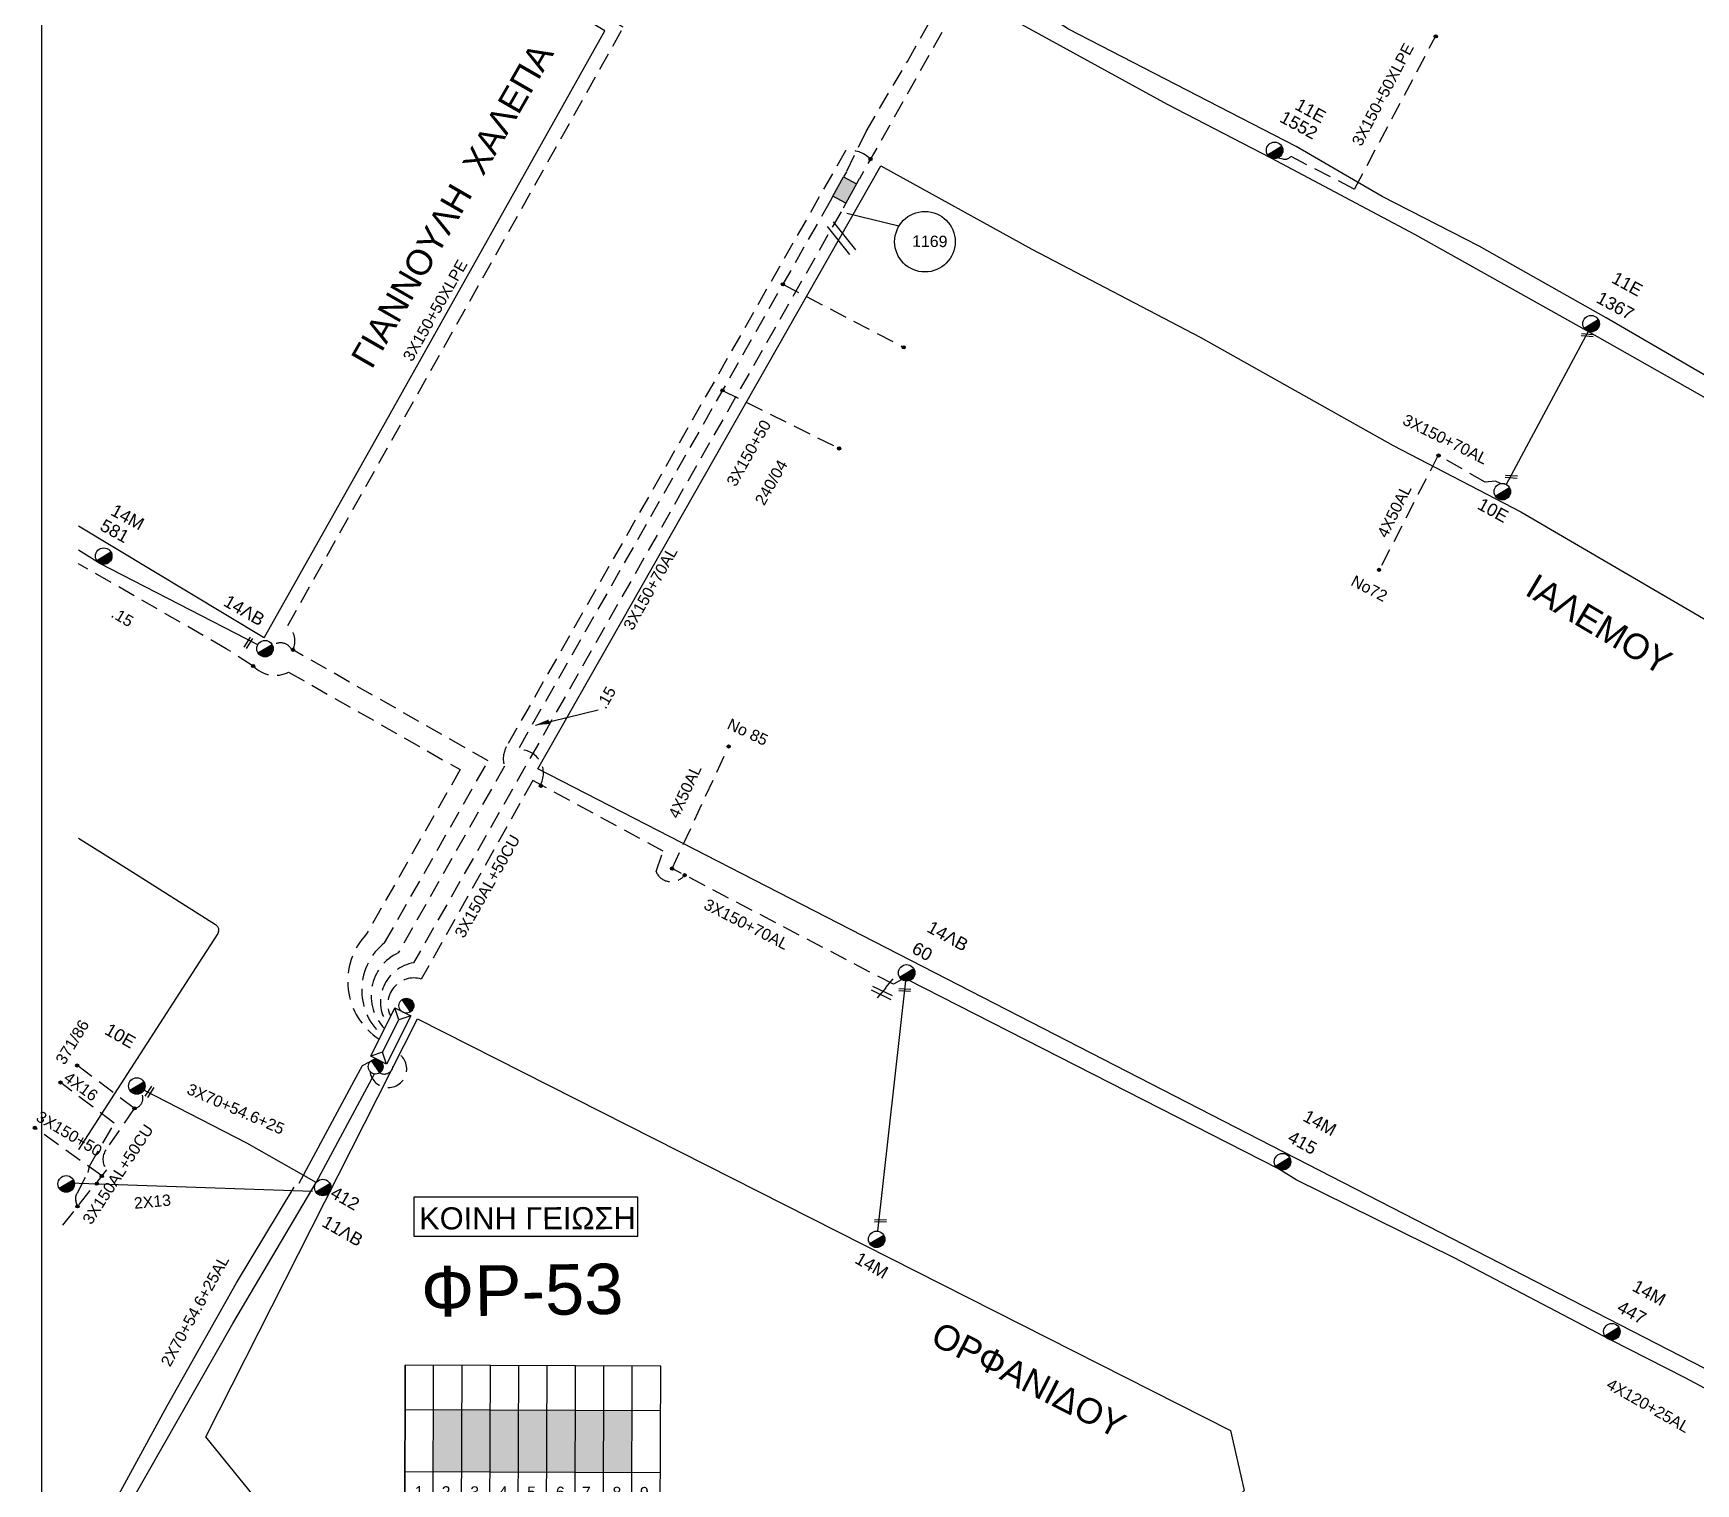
# Model space of a CAD drawing. Header units: millimetres. Extents: x 2662 to 4998, y 438 to 1235.
# Drawn here: x 3911.9 to 4031, y 915 to 1019 of the extents above; entities that cross this region are included whole.
import ezdxf
from ezdxf.enums import TextEntityAlignment as Align

# ---------------------------------------------------------------- set-up
doc = ezdxf.new("R2010")
doc.units = ezdxf.units.MM
doc.linetypes.add('DASHED', pattern=[19.05, 12.7, -6.35])
for name, color, linetype in [('Link Box 4 Διευθύνσεων', 7, 'Continuous'), ('Άγνωστα', 7, 'Continuous'), ('Ασφαλειοκιβώτια Χ.Τ 9 αναχωρήσεων', 7, 'Continuous'), ('Εναέρια παροχή ΧΤ 4x16', 7, 'SYN_LINE'), ('Επιγραφές - Σχήματα', 7, 'Continuous'), ('Καλώδια ΧΤ   3x150+50CU', 7, 'DASHED'), ('Καλώδια ΧΤ   3x150+70 XLPE', 7, 'DASHED'), ('Καλώδια ΧΤ   3x150+70AL', 7, 'DASHED'), ('Καλώδια ΧΤ   3x150AL+50CU', 7, 'DASHED'), ('Καλώδια ΧΤ   3x150AL+50XLPE', 7, 'DASHED'), ('Καλώδια ΧΤ   4x50AL', 7, 'DASHED'), ('Μηχανική τομή', 7, 'Continuous'), ('Στύλος ΦΜ', 7, 'Continuous'), ('Στύλος ΦΜ @ 1', 7, 'Continuous'), ('Συνδέσεις', 7, 'Continuous'), ('Συνεστραμμένα ΧΤ   3x70+54.6+25 AL', 7, 'SYN_LINE'), ('Τομή', 7, 'Continuous'), ('Υποσταθμός εναέριος 2 στύλων', 7, 'Continuous'), ('Υποσταθμός πόλεως', 7, 'Continuous'), ('Υπόβαθρο ΔΕΗ', 7, 'Continuous'), ('Υπόγεια καλώδια Παροχών ΧΤ   .15', 7, 'DASHED'), ('Υπόγεια καλώδια Παροχών ΧΤ   4x16CU', 7, 'DASHED'), ('Υπόγειο καλώδιο Μέσης Τάσης 20KV', 7, 'Continuous')]:
    doc.layers.add(name, color=color, linetype=linetype)
doc.styles.add('arial', font='ARIAL.TTF')
doc.styles.get("Standard").update_dxf_attribs({"font": 'ARIAL.TTF'})
doc.linetypes.add('SYN_LINE', pattern='A,0.5,-0.0001,["/\\/\\/\\/",Standard,S=0.1,R=0,X=0,Y=-0.05],-0.25', length=0.7501)
doc.dimstyles.new('ISO-25', dxfattribs={"dimtxt": 2.5, "dimasz": 2.5, "dimexe": 1.25, "dimexo": 0.625, "dimtad": 1, "dimtxsty": 'Standard', "dimcen": 2.5, "dimadec": 0, "dimazin": 0, "dimtfac": 1, "dimtmove": 0, "dimatfit": 3, "dimfxl": 1, "dimarcsym": 0})

# ---------------------------------------------------------------- blocks, each defined once
blk = doc.blocks.new('ΤΟΜΗ')
at = {"layer": 'Τομή', "ltscale": 40}
for p, q in [((-5.68, 0), (5.68, 0)), ((5.68, -2.33), (-5.68, -2.33))]:
    blk.add_line(p, q, dxfattribs=at)
blk = doc.blocks.new('ΜΗΧΑΝΙΚΗ ΤΟΜΗ')
at = {"layer": 'Μηχανική τομή', "ltscale": 40}
for p, q in [((-1.89, 0.78), (1.89, 0.78)), ((1.89, 0), (-1.89, 0))]:
    blk.add_line(p, q, dxfattribs=at)
blk = doc.blocks.new('ΥΠΑΡΧΩΝ ΤΣΙΜΕΝΤΕΝΙΟΣ ΣΤΥΛΟΣ')
at = {"layer": 'Στύλος ΦΜ'}
blk.add_hatch(color=7, dxfattribs=at).paths.add_polyline_path([(-1.29, -2.28, 0.574793), (2.62, 0, 0.268822), (1.3, 2.27)])
at = {"layer": 'Στύλος ΦΜ', "color": 7}
blk.add_line((-1.29, -2.28), (1.3, 2.27), dxfattribs=at)
blk.add_circle((0, 0), 2.62, dxfattribs=at)
at = {"layer": 'Στύλος ΦΜ', "flags": 4}
for tag, p in [('ΑΡΙΘΜΟΣ', (-4.68, 8.05)), ('ΤΥΠΟΣ', (-4.91, 3.03))]:
    blk.add_attdef(tag, p, '', height=4, dxfattribs=at)
blk = doc.blocks.new('LINK BOX 4 ΑΝΑΧΩΡΗΣΕΩΝ')
at = {"layer": 'Link Box 4 Διευθύνσεων', "ltscale": 40}
blk.add_hatch(color=256, dxfattribs=at).paths.add_polyline_path([(-3.54, 0), (-3.54, -4.67), (3.54, -4.67), (3.54, 0)])
for p, q in [((-3.54, 0), (-5.33, 0)), ((5.33, 0), (3.54, 0)), ((-3.54, -4.67), (-5.33, -4.67)), ((5.33, -4.67), (3.54, -4.67))]:
    blk.add_line(p, q, dxfattribs=at)
blk.add_lwpolyline([(-3.54, -4.67), (-3.54, 0), (3.54, 0), (3.54, -4.67)], close=True, dxfattribs=at)
blk = doc.blocks.new('ΥΠΟΣΤΑΘΜΟΣ ΕΝΑΕΡΙΟΣ ΕΠΙ 2 ΣΤΥΛΩΝ')
at = {"layer": 'Υποσταθμός εναέριος 2 στύλων', "linetype": 'Continuous'}
for points in [[(-11.97, -2.11, 0.574793), (-8.45, -0.07, 0.268822), (-9.64, 1.98)], [(9.68, -2.15, 0.574793), (13.19, -0.1, 0.268822), (12.01, 1.95)]]:
    blk.add_hatch(color=256, dxfattribs=at).paths.add_polyline_path(points)
for p, q in [((-11.97, -2.11), (-9.64, 1.98)), ((9.68, -2.15), (12.01, 1.95))]:
    blk.add_line(p, q, dxfattribs=at)
for centre in [(-10.81, -0.07), (10.84, -0.1)]:
    blk.add_circle(centre, 2.36, dxfattribs=at)
at = {"layer": 'Υποσταθμός πόλεως', "linetype": 'Continuous', "ltscale": 40}
blk.add_lwpolyline([(-8.57, 2.82), (8.57, 2.82), (8.57, -2.82), (-8.57, -2.82)], close=True, dxfattribs=at)
for points in [[(-5.75, 0), (-8.57, 2.82)], [(-8.57, -2.82), (-5.75, 0)], [(-5.75, 0), (5.75, 0)], [(5.75, 0), (8.57, 2.82)], [(8.57, -2.82), (5.75, 0)]]:
    blk.add_lwpolyline(points, dxfattribs=at)
at = {"layer": 'Υποσταθμός εναέριος 2 στύλων', "ltscale": 40, "flags": 1}
for tag, p in [('ΜΕΤΑΣΧΗΜΑΤΙΣΜΟΣ', (14.09, 2.51)), ('ΙΣΧΥΣ', (14.07, -0.28)), ('ΑΡΙΘΜΟΣ', (14.19, -3))]:
    blk.add_attdef(tag, p, '', height=1.8, dxfattribs=at)
blk = doc.blocks.new('_ΣΥΝΔΕΣΗ')
at = {"layer": 'Συνδέσεις', "linetype": 'SYN_LINE', "ltscale": 40}
blk.add_hatch(color=256, dxfattribs=at).paths.add_polyline_path([(0.5, -0.01, 1), (-0.5, -0.01, 1)])
at = {"layer": 'Συνδέσεις'}
blk.add_circle((0, -0.01), 0.5, dxfattribs=at)
blk = doc.blocks.new('τομή_')
at = {"layer": 'Επιγραφές - Σχήματα'}
for p, q in [((-1.29, -0.22), (0.13, 0.75)), ((-1.08, -0.46), (0.34, 0.51)), ((-0.66, 0.62), (-0.29, -0.37))]:
    blk.add_line(p, q, dxfattribs=at)
blk = doc.blocks.new('ΑΣΦΑΛΕΙΟΚΙΒΩΤΙΟ ΥΠΟΣΤΑΘΜΟΥ 9 ΑΝΑΧΩΡΗΣΕΩΝ')
at = {"layer": 'Ασφαλειοκιβώτια Χ.Τ 9 αναχωρήσεων', "ltscale": 40}
for p, q in [((-23.8, 40.36), (24.02, 40.36)), ((-9.72, 40.36), (-9.72, -40.64)), ((9.94, 40.36), (9.94, -40.64)), ((-23.8, 31.36), (24.02, 31.36)), ((-23.8, 22.36), (24.02, 22.36)), ((-23.8, 13.36), (24.02, 13.36)), ((-23.8, 4.36), (24.02, 4.36)), ((-23.8, -4.64), (24.02, -4.64)), ((-23.8, -13.64), (24.02, -13.64)), ((-23.8, -22.64), (24.02, -22.64)), ((-23.8, -31.64), (24.02, -31.64))]:
    blk.add_line(p, q, dxfattribs=at)
at = {"layer": 'Ασφαλειοκιβώτια Χ.Τ 9 αναχωρήσεων'}
blk.add_lwpolyline([(-23.8, -40.64), (24.02, -40.64), (24.02, 40.36), (-23.8, 40.36)], close=True, dxfattribs=at)
for s, p in [('1', (-17.96, 37.24)), ('2', (-17.96, 28.67)), ('3', (-17.96, 19.6)), ('4', (-17.96, 10.58)), ('5', (-17.96, 1.57)), ('6', (-17.96, -7.57)), ('7', (-17.96, -15.81)), ('8', (-17.96, -25.5)), ('9', (-17.96, -34.19))]:
    blk.add_text(s, height=3.6, rotation=270, dxfattribs=at).set_placement(p)
at = {"layer": 'Ασφαλειοκιβώτια Χ.Τ 9 αναχωρήσεων', "ltscale": 40}
for tag, height, p in [('ΟΝΟΜΑ', 5, (-0.16, 44.31)), ('ΚΕΙΜΕΝΟ 1', 2, (17.06, 35.59)), ('ΚΕΙΜΕΝΟ 2', 2, (17.06, 26.88)), ('ΚΕΙΜΕΝΟ 3', 2, (17.06, 17.69)), ('ΚΕΙΜΕΝΟ 4', 2, (17.06, 8.71)), ('ΚΕΙΜΕΝΟ 5', 2, (17.06, -0.13)), ('ΚΕΙΜΕΝΟ 6', 2, (17.06, -9.05)), ('ΚΕΙΜΕΝΟ 7', 2, (17.06, -18.13)), ('ΚΕΙΜΕΝΟ 8', 2, (17.06, -26.85)), ('ΚΕΙΜΕΝΟ 9', 2, (17.06, -35.99)), ('ΣΧ', 2, (-0.1, -42.64))]:
    blk.add_attdef(tag, text='', height=height, dxfattribs=at).set_placement(p, align=Align.MIDDLE_CENTER)

msp = doc.modelspace()

# ---------------------------------------------------------------- hatches: boundary and pattern name
at = {"layer": 'Καλώδια ΧΤ   3x150AL+50CU', "linetype": 'DASHED', "ltscale": 0.1}
h = msp.add_hatch(color=151, dxfattribs=at)
h.dxf.hatch_style = 1
h.paths.add_polyline_path([(3942.61, 920.29), (3940.58, 920.3), (3940.56, 915.85), (3942.6, 915.85)])
h = msp.add_hatch(color=27, dxfattribs=at)
h.dxf.hatch_style = 1
h.paths.add_polyline_path([(3944.65, 920.28), (3942.61, 920.29), (3942.6, 915.85), (3944.63, 915.84)])
h = msp.add_hatch(color=5, dxfattribs=at)
h.dxf.hatch_style = 1
h.paths.add_polyline_path([(3946.67, 915.83), (3946.68, 920.27), (3944.65, 920.28), (3944.63, 915.84)])
h = msp.add_hatch(color=1, dxfattribs=at)
h.dxf.hatch_style = 1
h.paths.add_polyline_path([(3946.67, 915.83), (3948.7, 915.83), (3948.72, 920.27), (3946.68, 920.27)])
h = msp.add_hatch(color=6, dxfattribs=at)
h.dxf.hatch_style = 1
h.paths.add_polyline_path([(3950.73, 915.82), (3950.75, 920.26), (3948.72, 920.27), (3948.7, 915.83)])
h = msp.add_hatch(color=30, dxfattribs=at)
h.dxf.hatch_style = 1
h.paths.add_polyline_path([(3952.78, 920.25), (3950.75, 920.26), (3950.73, 915.82), (3952.77, 915.81)])
h = msp.add_hatch(color=62, dxfattribs=at)
h.dxf.hatch_style = 1
h.paths.add_polyline_path([(3954.82, 920.25), (3952.78, 920.25), (3952.77, 915.81), (3954.8, 915.8)])

# ---------------------------------------------------------------- linework, layer by layer
at = {"layer": 'Άγνωστα', "color": 62, "linetype": 'DASHED', "ltscale": 0.1}
for points in [[(3979.07, 1021.64), (3979.13, 1021.36, -0.501742), (3978.65, 1020.79, -0.000274), (3978.29, 1020.81, 0.186272), (3977.94, 1020.7), (3971.11, 1008.54)], [(4001.13, 1010.05), (4001.46, 1009.96, 0.307248), (4002.02, 1010.15), (4006.59, 1007.8), (4012.4, 1018.75)]]:
    msp.add_lwpolyline(points, format="xyb", dxfattribs=at)
at = {"layer": 'Άγνωστα', "color": 62, "linetype": 'SYN_LINE', "ltscale": 10}
msp.add_lwpolyline([(3979, 1021.68), (3993.15, 1013.89), (4000.59, 1010.05), (4010.89, 1004.58), (4023.26, 997.63), (4042.61, 986.68), (4056.32, 979.91), (4086.25, 964.42)], dxfattribs=at)
at = {"layer": 'Άγνωστα', "color": 27, "linetype": 'DASHED', "ltscale": 0.1}
for points in [[(3965.62, 1000.98), (3974.28, 996.46)], [(3961.29, 993.37), (3969.65, 989.21)]]:
    msp.add_lwpolyline(points, dxfattribs=at)
at = {"layer": 'Επιγραφές - Σχήματα'}
for points in [[(4901.44, 1215.67), (4901.44, 1215.67), (3912.5, 1215.67), (3912.5, 717.65), (4901.44, 717.58)], [(3973.92, 1005.14), (3970.21, 1006.06)]]:
    msp.add_lwpolyline(points, dxfattribs=at)
at = {"layer": 'Επιγραφές - Σχήματα', "color": 190}
msp.add_lwpolyline([(3939.17, 932.73), (3955.22, 932.73), (3955.22, 935.52), (3939.17, 935.52)], close=True, dxfattribs=at)
at = {"layer": 'Επιγραφές - Σχήματα'}
msp.add_circle((3975.8, 1004.03), 2.17, dxfattribs=at)
at = {"layer": 'Καλώδια ΧΤ   3x150+70 XLPE', "color": 151, "linetype": 'DASHED', "ltscale": 0.1}
msp.add_lwpolyline([(3969.79, 1006.17), (3939.16, 952.33, 0.543087), (3937.25, 947.97)], format="xyb", dxfattribs=at)
at = {"layer": 'Καλώδια ΧΤ   3x150+70AL', "color": 62, "ltscale": 0.1}
msp.add_lwpolyline([(4017.46, 986.63), (4017.04, 986.69), (4016.7, 986.86), (4015.95, 986.79), (4012.58, 988.72)], dxfattribs=at)
at = {"layer": 'Καλώδια ΧΤ   3x150+70AL', "color": 27, "ltscale": 0.1}
msp.add_lwpolyline([(3974.14, 951.14), (3973.55, 950.79), (3957.68, 959.09)], dxfattribs=at)
at = {"layer": 'Καλώδια ΧΤ   3x150AL+50CU', "color": 27, "linetype": 'DASHED', "ltscale": 0.1}
msp.add_lwpolyline([(3970.2, 1009.09), (3971.58, 1011.94), (3974.55, 1016.96), (3977.92, 1022.97), (3982.29, 1030.93), (3987.82, 1041.1), (3991.43, 1047.14, -0.512965), (3992.01, 1047.39, 0.341439), (3994.02, 1048.3), (4000.61, 1060.94), (4005.47, 1071.07, 0.458493), (4005.16, 1071.95)], format="xyb", dxfattribs=at)
at = {"layer": 'Καλώδια ΧΤ   3x150AL+50CU', "color": 62, "linetype": 'DASHED', "ltscale": 0.1}
msp.add_lwpolyline([(3971.9, 1009.95, 0.238148), (3970.11, 1010.55), (3945.8, 967.82, 0.208411), (3945.67, 966.44), (3938.06, 953.05, 0.517782), (3937.07, 947.62)], format="xyb", dxfattribs=at)
at = {"layer": 'Καλώδια ΧΤ   3x150AL+50CU', "color": 1, "linetype": 'DASHED', "ltscale": 0.1}
msp.add_lwpolyline([(3927.67, 973.61, 0.331666), (3930.2, 973.17), (3942.49, 966.18), (3935.79, 954.41, 0.466503), (3936.69, 946.85)], format="xyb", dxfattribs=at)
at = {"layer": 'Καλώδια ΧΤ   3x150AL+50CU', "color": 6, "linetype": 'DASHED', "ltscale": 0.1}
msp.add_lwpolyline([(3916.81, 937.05), (3916.81, 937.05), (3911.92, 940.57)], dxfattribs=at)
at = {"layer": 'Καλώδια ΧΤ   3x150AL+50CU', "color": 5, "linetype": 'DASHED', "ltscale": 0.1}
msp.add_arc((3929.62, 974.39), 0.885, 27.9572, 129.4038, dxfattribs=at)
at = {"layer": 'Καλώδια ΧΤ   3x150AL+50XLPE', "color": 5, "linetype": 'DASHED', "ltscale": 0.1}
msp.add_lwpolyline([(3936.85, 947.17, -0.460999), (3937.08, 953.77), (3944.5, 966.81), (3930.51, 974.77, 0.335965), (3930.14, 976.51), (3930.14, 976.51), (3954.18, 1019.4), (3935.55, 1030.23, 0.829497), (3933.88, 1031.22)], format="xyb", dxfattribs=at)
at = {"layer": 'Καλώδια ΧΤ   3x150AL+50XLPE', "color": 27, "linetype": 'DASHED', "ltscale": 0.1}
msp.add_lwpolyline([(3958.61, 958.61), (3958.37, 958.41, -0.501905), (3956.53, 958.87), (3957.05, 960.33), (3948.32, 965.07), (3947.7, 965.41), (3939.71, 951.17), (3939.71, 951.17, 0.660861), (3937.52, 948.5)], format="xyb", dxfattribs=at)
at = {"layer": 'Καλώδια ΧΤ   3x150AL+50XLPE', "color": 6, "ltscale": 0.1}
msp.add_lwpolyline([(3919.65, 943.01, -0.530267), (3919.14, 941.89), (3917.11, 938.93, 0.327961), (3917.15, 937.49), (3913.62, 933.06)], format="xyb", dxfattribs=at)
at = {"layer": 'Καλώδια ΧΤ   3x150AL+50XLPE', "color": 30, "linetype": 'DASHED', "ltscale": 0.1}
msp.add_arc((3937.34, 944.72), 1.33, 187.0746, 74.9809, dxfattribs=at)
at = {"layer": 'Καλώδια ΧΤ   3x150AL+50XLPE', "color": 6, "linetype": 'DASHED', "ltscale": 0.1}
msp.add_arc((3937.06, 944.99), 0.633, 238.2405, 53.9478, dxfattribs=at)
at = {"layer": 'Καλώδια ΧΤ   4x50AL', "color": 62, "ltscale": 0.1}
msp.add_lwpolyline([(4012.58, 988.72), (4008.41, 980.59)], dxfattribs=at)
at = {"layer": 'Καλώδια ΧΤ   4x50AL', "color": 27, "ltscale": 0.1}
msp.add_lwpolyline([(3957.68, 959.09), (3961.71, 967.79)], dxfattribs=at)
at = {"layer": 'Συνεστραμμένα ΧΤ   3x70+54.6+25 AL', "color": 1, "linetype": 'SYN_LINE', "ltscale": 10}
for points in [[(3972.43, 933.09), (3974.43, 951.03)], [(4049.31, 912.55), (4049.31, 912.55), (4044.02, 915.24), (4030.29, 922.57), (4024.92, 925.31), (4013.73, 931.18), (4002.41, 936.77), (4001.15, 937.55), (3974.58, 951.11)]]:
    msp.add_lwpolyline(points, dxfattribs=at)
at = {"layer": 'Συνεστραμμένα ΧΤ   3x70+54.6+25 AL', "color": 6, "linetype": 'SYN_LINE', "ltscale": 10}
for points in [[(3914.15, 907.42), (3916.17, 908.86), (3926.21, 926.48), (3932.17, 936.57), (3936.36, 944.37)], [(3932.17, 936.57), (3927.2, 939.41), (3919.83, 943.2)]]:
    msp.add_lwpolyline(points, dxfattribs=at)
at = {"layer": 'Συνεστραμμένα ΧΤ   3x70+54.6+25 AL', "color": 30, "linetype": 'SYN_LINE', "ltscale": 10}
msp.add_lwpolyline([(3913.42, 908.94), (3914.44, 909.7), (3916.17, 908.86), (3915.87, 910.23), (3921.49, 920.56), (3926.47, 929.38), (3930.6, 936.24, -0.362465), (3930.6, 936.24, 0.025907), (3930.6, 936.24)], format="xyb", dxfattribs=at)
at = {"layer": 'Υπόβαθρο ΔΕΗ'}
for points in [[(4031.65, 994.49), (4024.63, 998.56), (4015.51, 1003.72), (4008.56, 1007.28), (4002.41, 1010.85), (3996.1, 1014.1), (3986.09, 1019.26), (3982.35, 1021.71), (3980.24, 1022.79), (3984.93, 1031.56), (3985.6, 1032.86), (3989.22, 1038.89), (3993.66, 1046.75), (3997.43, 1053.65), (4000.74, 1059.99)], [(3972.65, 1009.47), (3983.45, 1003.49), (3995.52, 997.18), (4009.35, 989.42), (4018.5, 984.67), (4033.04, 976.18), (4043.79, 970.44), (4063.64, 959.95), (4063.64, 959.95), (4063.64, 959.95), (4042.02, 917.95), (3948.05, 966.23), (3972.65, 1009.47), (3972.65, 1009.47), (3972.65, 1009.47)], [(3972.99, 950.55), (3973.53, 951.18)], [(3939.43, 948.31), (3997.71, 918.8), (3998.69, 914.49), (3957.44, 877.44), (3924.26, 918.34), (3939.43, 948.31)]]:
    msp.add_lwpolyline(points, dxfattribs=at)
for points in [[(3915.14, 983.65), (3928.41, 975.67, 0.276017), (3928.48, 975.67), (3936.25, 989.51), (3952.85, 1019.15), (3952.85, 1019.15), (3940.77, 1026.45), (3929.52, 1032.8), (3920.72, 1038.24), (3915.14, 1029.83)], [(3915.14, 961.26), (3918.77, 958.99), (3924.97, 955.07, -0.409586), (3925.12, 954.43), (3923.77, 952.33), (3923.77, 952.33), (3923.77, 952.33), (3915.14, 938.95), (3915.14, 938.95)]]:
    msp.add_lwpolyline(points, format="xyb", dxfattribs=at)
at = {"layer": 'Υπόγεια καλώδια Παροχών ΧΤ   .15', "color": 27, "linetype": 'DASHED', "ltscale": 0.1}
msp.add_lwpolyline([(3969.01, 1006.94), (3946.63, 967.6, -0.585264), (3948.28, 965.14)], format="xyb", dxfattribs=at)
at = {"layer": 'Υπόγεια καλώδια Παροχών ΧΤ   .15', "color": 1, "linetype": 'DASHED', "ltscale": 0.1}
msp.add_lwpolyline([(3927.66, 973.61), (3927.66, 973.61), (3927.66, 973.61), (3927.66, 973.61), (3925.73, 974.85), (3915.14, 980.94)], dxfattribs=at)
at = {"layer": 'Υπόγεια καλώδια Παροχών ΧΤ   4x16CU', "color": 6, "linetype": 'DASHED', "ltscale": 0.1}
msp.add_lwpolyline([(3915.07, 934.87), (3914.95, 935.27, -0.237182), (3915.06, 935.84), (3915.83, 937.29), (3915.92, 937.76), (3917.71, 940.83), (3913.85, 943.74)], format="xyb", dxfattribs=at)
at = {"layer": 'Υπόγειο καλώδιο Μέσης Τάσης 20KV', "color": 62, "linetype": 'SYN_LINE', "ltscale": 10}
msp.add_lwpolyline([(4023.34, 997.6), (4017.46, 986.63)], dxfattribs=at)
at = {"layer": 'Υπόγειο καλώδιο Μέσης Τάσης 20KV', "color": 5}
msp.add_lwpolyline([(3928, 975.14), (3916.68, 980.97), (3915.14, 981.92)], dxfattribs=at)
at = {"layer": 'Υπόγειο καλώδιο Μέσης Τάσης 20KV', "color": 6, "linetype": 'DASHED', "ltscale": 0.1}
msp.add_lwpolyline([(3919.15, 941.89), (3915.05, 944.97)], dxfattribs=at)
at = {"layer": 'Υπόγειο καλώδιο Μέσης Τάσης 20KV', "color": 30, "linetype": 'SYN_LINE', "ltscale": 10}
msp.add_lwpolyline([(3930.96, 936.53), (3934.9, 943.87), (3935.49, 944.98), (3936.04, 945.26)], dxfattribs=at)
at = {"layer": 'Υπόγειο καλώδιο Μέσης Τάσης 20KV', "color": 6}
msp.add_lwpolyline([(3914.5, 936.56), (3931.91, 935.95)], dxfattribs=at)

# ---------------------------------------------------------------- block references
at = {"layer": 'Link Box 4 Διευθύνσεων', "xscale": 0.2259914949150555, "yscale": 0.2259914949150555, "zscale": 0.2259914949150555, "rotation": 61.18574212460103}
msp.add_blockref('LINK BOX 4 ΑΝΑΧΩΡΗΣΕΩΝ', (3969.59, 1007.99), dxfattribs=at)
at = {"layer": 'Ασφαλειοκιβώτια Χ.Τ 9 αναχωρήσεων', "xscale": 0.2259914949150556, "yscale": 0.2259914949150556, "zscale": 0.2259914949150556, "rotation": 89.79863056021844}
msp.add_blockref('ΑΣΦΑΛΕΙΟΚΙΒΩΤΙΟ ΥΠΟΣΤΑΘΜΟΥ 9 ΑΝΑΧΩΡΗΣΕΩΝ', (3947.66, 918.03), dxfattribs=at)
at = {"layer": 'Επιγραφές - Σχήματα', "xscale": 0.903965979660222, "yscale": 0.903965979660222, "zscale": 0.903965979660222, "rotation": 299.7579530802306}
msp.add_blockref('τομή_', (3972.8, 949.75), dxfattribs=at)
at = {"layer": 'Μηχανική τομή'}
for p, xscale, yscale, zscale, rotation in [((4023.26, 997.24), 0.2259914949150553, 0.2259914949150553, 0.2259914949150553, 355.9346573578715), ((4017.82, 987.09), 0.2259914949150552, 0.2259914949150552, 0.2259914949150552, 355.9346573578715), ((3927.39, 975.23), 0.2259914949150552, 0.2259914949150552, 0.2259914949150552, 57.2890013716338), ((3974.35, 950.29), 0.2259914949150552, 0.2259914949150552, 0.2259914949150552, 356.6347394225513), ((3920.31, 943.04), 0.2259914949150552, 0.2259914949150552, 0.2259914949150552, 57.39597431919007), ((3972.61, 933.92), 0.2259914949150549, 0.2259914949150549, 0.2259914949150549, 181.1501991029934)]:
    msp.add_blockref('ΜΗΧΑΝΙΚΗ ΤΟΜΗ', p, dxfattribs=dict(at, xscale=xscale, yscale=yscale, zscale=zscale, rotation=rotation))
at = {"layer": 'Στύλος ΦΜ @ 1', "ltscale": 40}
ref = msp.add_blockref('ΥΠΑΡΧΩΝ ΤΣΙΜΕΝΤΕΝΙΟΣ ΣΤΥΛΟΣ', (4000.86, 1010.58), dxfattribs=dict(at, xscale=0.2259914949150554, yscale=0.2259914949150554, zscale=0.2259914949150554, rotation=331.3512932549152))
ref.add_attrib('ΤΥΠΟΣ', '1552', (4001.15, 1012.67), dxfattribs={"layer": 'Στύλος ΦΜ', "height": 0.904, "rotation": 331.3513, "flags": 4})
ref.add_attrib('ΑΡΙΘΜΟΣ', '11E', (4002.24, 1013.57), dxfattribs={"layer": 'Στύλος ΦΜ', "height": 0.904, "rotation": 331.3513, "flags": 4})
ref = msp.add_blockref('ΥΠΑΡΧΩΝ ΤΣΙΜΕΝΤΕΝΙΟΣ ΣΤΥΛΟΣ', (4023.54, 998.15), dxfattribs=dict(at, xscale=0.2259914949150554, yscale=0.2259914949150554, zscale=0.2259914949150554, rotation=331.3512932549152))
ref.add_attrib('ΤΥΠΟΣ', '1367', (4023.83, 999.72), dxfattribs={"layer": 'Στύλος ΦΜ', "height": 0.904, "rotation": 331.3513, "flags": 4})
ref.add_attrib('ΑΡΙΘΜΟΣ', '11E', (4024.93, 1001.14), dxfattribs={"layer": 'Στύλος ΦΜ', "height": 0.904, "rotation": 331.3513, "flags": 4})
ref = msp.add_blockref('ΥΠΑΡΧΩΝ ΤΣΙΜΕΝΤΕΝΙΟΣ ΣΤΥΛΟΣ', (4017.18, 986.11), dxfattribs=dict(at, xscale=0.2259914949150554, yscale=0.2259914949150554, zscale=0.2259914949150554, rotation=331.3512932549152))
ref.add_attrib('ΑΡΙΘΜΟΣ', '10E', (4015.32, 984.92), dxfattribs={"layer": 'Στύλος ΦΜ', "height": 0.904, "rotation": 331.3513, "flags": 4})
ref = msp.add_blockref('ΥΠΑΡΧΩΝ ΤΣΙΜΕΝΤΕΝΙΟΣ ΣΤΥΛΟΣ', (3916.95, 981.49), dxfattribs=dict(at, xscale=0.2259914949150554, yscale=0.2259914949150554, zscale=0.2259914949150554, rotation=331.3512932549152))
ref.add_attrib('ΤΥΠΟΣ', '581', (3916.6, 983.4), dxfattribs={"layer": 'Στύλος ΦΜ', "height": 0.904, "rotation": 331.3513, "flags": 4})
ref.add_attrib('ΑΡΙΘΜΟΣ', '14M', (3917.37, 984.48), dxfattribs={"layer": 'Στύλος ΦΜ', "height": 0.904, "rotation": 331.3513, "flags": 4})
ref = msp.add_blockref('ΥΠΑΡΧΩΝ ΤΣΙΜΕΝΤΕΝΙΟΣ ΣΤΥΛΟΣ', (3928.51, 974.85), dxfattribs=dict(at, xscale=0.2259914949150554, yscale=0.2259914949150554, zscale=0.2259914949150554, rotation=330.1380714482834))
ref.add_attrib('ΑΡΙΘΜΟΣ', '14ΛB', (3925.46, 977.98), dxfattribs={"layer": 'Στύλος ΦΜ', "height": 0.904, "rotation": 330.1381, "flags": 4})
ref = msp.add_blockref('ΥΠΑΡΧΩΝ ΤΣΙΜΕΝΤΕΝΙΟΣ ΣΤΥΛΟΣ', (3974.49, 951.61), dxfattribs=dict(at, xscale=0.2259914949150554, yscale=0.2259914949150554, zscale=0.2259914949150554, rotation=331.3512932549152))
ref.add_attrib('ΤΥΠΟΣ', '60', (3974.78, 953.09), dxfattribs={"layer": 'Στύλος ΦΜ', "height": 0.904, "rotation": 331.3513, "flags": 4})
ref.add_attrib('ΑΡΙΘΜΟΣ', '14ΛB', (3975.87, 954.6), dxfattribs={"layer": 'Στύλος ΦΜ', "height": 0.904, "rotation": 331.3513, "flags": 4})
ref = msp.add_blockref('ΥΠΑΡΧΩΝ ΤΣΙΜΕΝΤΕΝΙΟΣ ΣΤΥΛΟΣ', (3919.32, 943.5), dxfattribs=dict(at, xscale=0.2259914949150554, yscale=0.2259914949150554, zscale=0.2259914949150554, rotation=330.1380714482834))
ref.add_attrib('ΑΡΙΘΜΟΣ', '10E', (3916.94, 947.27), dxfattribs={"layer": 'Στύλος ΦΜ', "height": 0.904, "rotation": 330.1381, "flags": 4})
ref = msp.add_blockref('ΥΠΑΡΧΩΝ ΤΣΙΜΕΝΤΕΝΙΟΣ ΣΤΥΛΟΣ', (4001.43, 938.07), dxfattribs=dict(at, xscale=0.2259914949150554, yscale=0.2259914949150554, zscale=0.2259914949150554, rotation=331.3512932549152))
ref.add_attrib('ΤΥΠΟΣ', '415', (4001.72, 939.55), dxfattribs={"layer": 'Στύλος ΦΜ', "height": 0.904, "rotation": 331.3513, "flags": 4})
ref.add_attrib('ΑΡΙΘΜΟΣ', '14M', (4002.81, 941.05), dxfattribs={"layer": 'Στύλος ΦΜ', "height": 0.904, "rotation": 331.3513, "flags": 4})
at = {"layer": 'Στύλος ΦΜ @ 1', "ltscale": 40, "xscale": 0.2259914949149002, "yscale": 0.2259914949149002, "zscale": 0.2259914949149002, "rotation": 330.1380714482591}
msp.add_blockref('ΥΠΑΡΧΩΝ ΤΣΙΜΕΝΤΕΝΙΟΣ ΣΤΥΛΟΣ', (3914.26, 936.48), dxfattribs=at)
at = {"layer": 'Στύλος ΦΜ @ 1', "ltscale": 40}
ref = msp.add_blockref('ΥΠΑΡΧΩΝ ΤΣΙΜΕΝΤΕΝΙΟΣ ΣΤΥΛΟΣ', (3932.65, 936.22), dxfattribs=dict(at, xscale=0.2259914949150554, yscale=0.2259914949150554, zscale=0.2259914949150554, rotation=330.1380714482834))
ref.add_attrib('ΤΥΠΟΣ', '412', (3933.11, 935.58), dxfattribs={"layer": 'Στύλος ΦΜ', "height": 0.904, "rotation": 330.1381, "flags": 4})
ref.add_attrib('ΑΡΙΘΜΟΣ', '11ΛΒ', (3932.51, 933.49), dxfattribs={"layer": 'Στύλος ΦΜ', "height": 0.904, "rotation": 330.1381, "flags": 4})
ref = msp.add_blockref('ΥΠΑΡΧΩΝ ΤΣΙΜΕΝΤΕΝΙΟΣ ΣΤΥΛΟΣ', (3972.34, 932.51), dxfattribs=dict(at, xscale=0.2259914949150554, yscale=0.2259914949150554, zscale=0.2259914949150554, rotation=330.1380714482834))
ref.add_attrib('ΑΡΙΘΜΟΣ', '14Μ', (3970.7, 930.86), dxfattribs={"layer": 'Στύλος ΦΜ', "height": 0.904, "rotation": 330.1381, "flags": 4})
ref = msp.add_blockref('ΥΠΑΡΧΩΝ ΤΣΙΜΕΝΤΕΝΙΟΣ ΣΤΥΛΟΣ', (4025.03, 925.89), dxfattribs=dict(at, xscale=0.2259914949150554, yscale=0.2259914949150554, zscale=0.2259914949150554, rotation=331.3512932549152))
ref.add_attrib('ΤΥΠΟΣ', '447', (4025.32, 927.37), dxfattribs={"layer": 'Στύλος ΦΜ', "height": 0.904, "rotation": 331.3513, "flags": 4})
ref.add_attrib('ΑΡΙΘΜΟΣ', '14M', (4026.41, 928.87), dxfattribs={"layer": 'Στύλος ΦΜ', "height": 0.904, "rotation": 331.3513, "flags": 4})
at = {"layer": 'Συνδέσεις', "xscale": 0.2259914949150555, "yscale": 0.2259914949150555, "zscale": 0.2259914949150555}
for p in [(4012.41, 1018.75), (3971.9, 1009.95), (3965.62, 1000.98), (3974.28, 996.46), (3961.29, 993.37), (3969.65, 989.21), (4012.61, 988.7), (4008.34, 980.51), (3930.51, 974.77), (3927.66, 973.61), (3961.73, 967.84), (3948.28, 965.02), (3957.68, 959.09), (3958.58, 958.62), (3915.05, 944.97), (3913.85, 943.75), (3919.15, 941.9), (3912.01, 940.5), (3916.46, 936.5), (3916.81, 937.05), (3915.07, 934.87)]:
    msp.add_blockref('_ΣΥΝΔΕΣΗ', p, dxfattribs=at)
at = {"layer": 'Τομή', "xscale": 0.225991494915055, "yscale": 0.225991494915055, "zscale": 0.225991494915055, "rotation": 128.4983185453708}
msp.add_blockref('ΤΟΜΗ', (3969.61, 1004.12), dxfattribs=at)
at = {"layer": 'Υποσταθμός εναέριος 2 στύλων', "xscale": 0.2259914949150555, "yscale": 0.2259914949150555, "zscale": 0.2259914949150555, "rotation": 63.29175422228174}
msp.add_blockref('ΥΠΟΣΤΑΘΜΟΣ ΕΝΑΕΡΙΟΣ ΕΠΙ 2 ΣΤΥΛΩΝ', (3937.52, 947.08), dxfattribs=at)

# ---------------------------------------------------------------- texts
at = {"ltscale": 40, "insert": (3939.65, 930.57), "char_height": 3.6159, "width": 19.1112, "attachment_point": 1, "rotation": 0.8451, "style": 'arial'}
msp.add_mtext('{\\fArial|b0|i0|c204|p34;Ф}P-53', dxfattribs=at)
at = {"layer": 'Άγνωστα', "ltscale": 40, "width": 62.5458, "attachment_point": 1, "style": 'arial'}
for s, insert, char_height, rotation in [('3X150+50XLPE', (4006.35, 1011.19), 0.8136, 62.0635), ('3X150+50XLPE', (3938.34, 995.77), 0.8136, 60.4554), ('3X150+50', (3961.53, 986.81), 0.814, 60.4554), ('240/04', (3963.57, 985.46), 0.814, 60.4554), ('Νο72', (4006.63, 980.16), 0.814, 332.4997), ('.15', (3952.21, 970.86), 0.814, 60.4554), ('Νο 85', (3961.9, 969.89), 0.814, 334.9088), ('371/86', (3913.44, 945.38), 0.814, 58.6544), ('3X70+54.6+25', (3923.16, 943.72), 0.8136, 336.4778), ('3X150+50', (3912.44, 941.76), 0.814, 329.4187), ('2X13', (3919.08, 935.5), 0.814, 5.2687), ('2X70+54.6+25AL', (3920.99, 923.7), 0.8136, 61.1642), ('4X120+25AL', (4024.97, 922.58), 0.814, 330.2904)]:
    msp.add_mtext(s, dxfattribs=dict(at, insert=insert, char_height=char_height, rotation=rotation))
at = {"layer": 'Εναέρια παροχή ΧΤ 4x16', "ltscale": 40, "insert": (3914.49, 944.59), "char_height": 0.814, "width": 62.5458, "attachment_point": 1, "rotation": 323.7076, "style": 'arial'}
msp.add_mtext('4X16', dxfattribs=at)
at = {"layer": 'Επιγραφές - Σχήματα', "ltscale": 40, "attachment_point": 1, "style": 'arial'}
for s, insert, char_height, width, rotation in [('ΓΙΑΝΝΟΥΛΗ  ΧΑΛΕΠΑ', (3934.59, 995.72), 1.8079, 43.7186, 60.0582), ('IAΛEMOY', (4019.63, 980.32), 1.808, 19.1112, 329.2396), ('OP{\\fArial|b0|i0|c204|p34;Ф}ANIΔOY', (3976.92, 926.68), 1.8079, 19.1112, 332.9336)]:
    msp.add_mtext(s, dxfattribs=dict(at, insert=insert, char_height=char_height, width=width, rotation=rotation))
at = {"layer": 'Επιγραφές - Σχήματα', "insert": (3974.89, 1004.48), "char_height": 0.814, "width": 7.7372, "attachment_point": 1, "rotation": 359.4102}
msp.add_mtext('1169', dxfattribs=at)
at = {"layer": 'Επιγραφές - Σχήματα', "color": 190, "insert": (3939.55, 934.8), "char_height": 1.5819, "width": 15.8787, "attachment_point": 1, "rotation": 0.0776}
msp.add_mtext('KOINH ΓΕΙΩΣΗ', dxfattribs=at)
at = {"layer": 'Καλώδια ΧΤ   3x150+50CU', "ltscale": 40, "char_height": 0.8136, "width": 62.5458, "attachment_point": 1, "style": 'arial'}
for insert, rotation in [((3942.05, 954.44), 60.4554), ((3915.37, 933.94), 56.8438)]:
    msp.add_mtext('3X150AL+50CU', dxfattribs=dict(at, insert=insert, rotation=rotation))
at = {"layer": 'Καλώδια ΧΤ   3x150+70AL', "ltscale": 40, "char_height": 0.814, "width": 62.5458, "attachment_point": 1, "style": 'arial'}
for insert, rotation in [((4010.32, 991.71), 333.503), ((3954.14, 976.5), 60.4554), ((3960.25, 956.97), 332.8861)]:
    msp.add_mtext('3X150+70AL', dxfattribs=dict(at, insert=insert, rotation=rotation))
at = {"layer": 'Καλώδια ΧΤ   4x50AL', "ltscale": 40, "char_height": 0.814, "width": 62.5458, "attachment_point": 1, "style": 'arial'}
for insert, rotation in [((4008.17, 983.09), 63.5287), ((3957.38, 962.95), 65.1622)]:
    msp.add_mtext('4X50AL', dxfattribs=dict(at, insert=insert, rotation=rotation))
at = {"layer": 'Υπόγεια καλώδια Παροχών ΧΤ   .15', "ltscale": 40, "insert": (3917.82, 977.87), "char_height": 0.814, "width": 62.5458, "attachment_point": 1, "rotation": 329.4187, "style": 'arial'}
msp.add_mtext('.15', dxfattribs=at)

# ---------------------------------------------------------------- leaders
at = {"layer": 'Επιγραφές - Σχήματα', "ltscale": 40}
msp.add_leader([(3947.89, 969.38), (3952.38, 970.46)], dimstyle='ISO-25', override={"dimasz": 1, "dimtad": 0}, dxfattribs=at)

doc.saveas('drawing.dxf')
